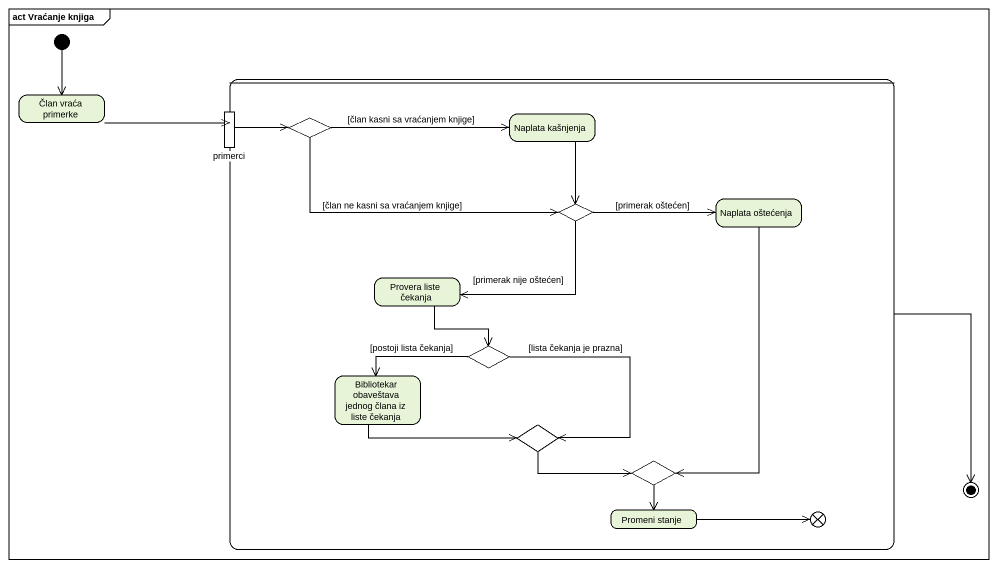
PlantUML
@startuml
mainframe act Vraćanje knjiga
hide empty description
state " " as state1 {
  state primerci <<outputPin>>
  state choice1 <<choice>>
  state "Naplata kašnjenja" as Naplata_kašnjenja
  state "Naplata oštećenja" as Naplata_oštećenja
  state choice2 <<choice>>
  state "Provera liste čekanja" as Provera_liste_čekanja
  state choice3 <<choice>>
  state "Bibliotekar obaveštava jednog člana iz liste čekanja" as Bibliotekar_obaveštava
  state choice4 <<choice>>
  state choice5 <<choice>>
  state "Promeni stanje" as Promeni_stanje
  state flowfinal1 <<end>>
}
state "Član vraća primerke" as Član_vraća_primerke
[*] --> Član_vraća_primerke
Član_vraća_primerke -right-> state1
primerci -right-> choice1
choice1 -right-> Naplata_kašnjenja : [član kasni sa vraćanjem knjige]
choice1 -right-> choice2 : [član ne kasni sa vraćanjem knjige]
Naplata_kašnjenja --> choice2
Naplata_oštećenja --> choice5
choice2 -right-> Naplata_oštećenja : [primerak oštećen]
choice2 -left-> Provera_liste_čekanja : [primerak nije oštećen]
Provera_liste_čekanja --> choice3
choice3 -left-> Bibliotekar_obaveštava : [postoji lista čekanja]
choice3 --> choice4 : [lista čekanja je prazna]
Bibliotekar_obaveštava -right-> choice4
choice4 -right-> choice5
choice5 --> Promeni_stanje
Promeni_stanje -right-> flowfinal1
state1 -right-> [*]
@enduml
